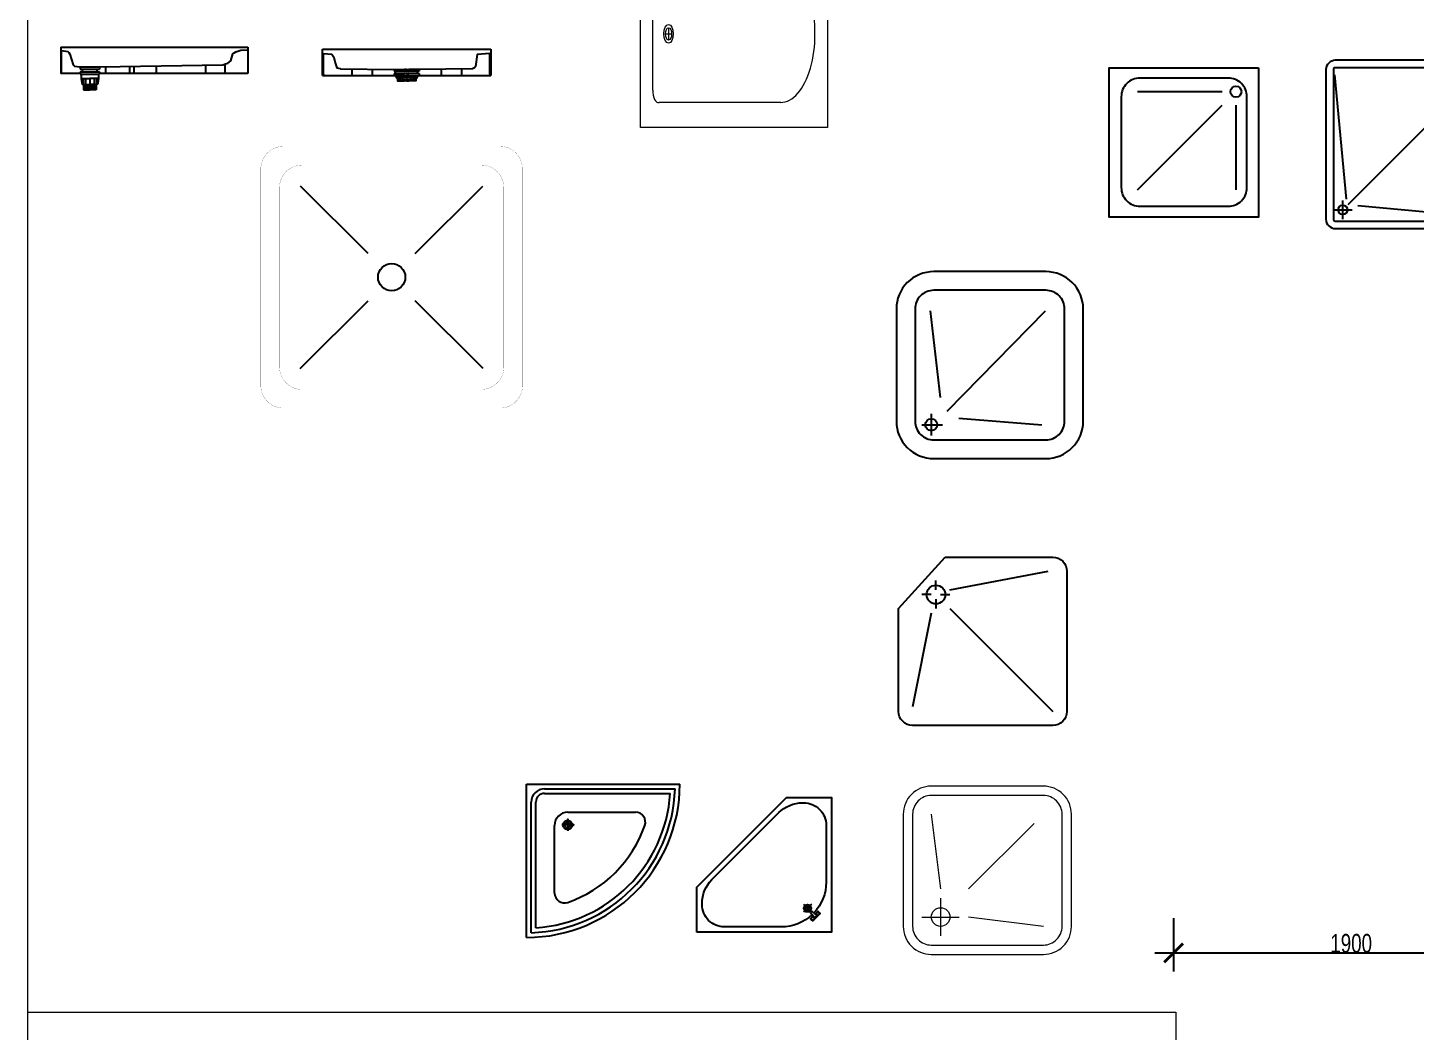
# Model space of a CAD drawing. Header units: inches. Extents: x 242965 to 445791, y 236206 to 423703.
# Drawn here: x 354598 to 362026, y 356805 to 362179 of the extents above; entities that cross this region are included whole.
import ezdxf

# ---------------------------------------------------------------- set-up
doc = ezdxf.new("R2010")
doc.units = ezdxf.units.IN
doc.header["$MEASUREMENT"] = 0
for name, color, linetype, lineweight in [('8', 253, 'Continuous', 20), ('9', 251, 'Continuous', 13), ('e', 96, 'Continuous', 5)]:
    doc.layers.add(name, color=color, linetype=linetype, lineweight=lineweight)
for name, color, linetype in [('A-Flor-Pfix', 140, 'Continuous'), ('DO', 4, 'Continuous'), ('MAN', 2, 'Continuous'), ('VD', 23, 'Continuous')]:
    doc.layers.add(name, color=color, linetype=linetype)
doc.styles.add('ATTR', font='romans.shx', dxfattribs={"width": 0.8, "height": 0.7})
doc.styles.add('DIM', font='hoatbif.shx', dxfattribs={"width": 0.75})
doc.dimstyles.new('100', dxfattribs={"dimscale": 0, "dimtxt": 100, "dimasz": 100, "dimexe": 100, "dimexo": 100, "dimgap": 1, "dimtad": 1, "dimzin": 12, "dimdsep": 46, "dimtxsty": 'DIM', "dimblk": 'ARCHTICK', "dimblk1": 'ARCHTICK', "dimblk2": 'OBLIQUE', "dimcen": 0, "dimdle": 100, "dimclrd": 4, "dimclre": 7, "dimclrt": 3, "dimaunit": 3, "dimadec": 0, "dimazin": 3, "dimtfac": 0.004, "dimtix": 1, "dimtmove": 2, "dimatfit": 3, "dimldrblk": 'ARCHTICK', "dimfxl": 1, "dimtolj": 1, "dimtzin": 13, "dimarcsym": 0})

# ---------------------------------------------------------------- blocks, each defined once
blk = doc.blocks.new('BT30601T')
for p, q in [((8, -15), (10, -15)), ((9, -14), (9, -16))]:
    blk.add_line(p, q)
blk.add_lwpolyline([(0, -30), (0, 0), (60, 0), (60, -30)], close=True)
for points in [[(6, -4), (45, -4)], [(4, -24), (4, -6)], [(45, -26), (6, -26)]]:
    blk.add_lwpolyline(points)
for radius in [1.5, 1]:
    blk.add_circle((9, -15), radius)
for centre, radius, start, end in [((5.75, -5.75), 1.768, 81.8699, 188.1301), ((45.012, -15), 11, 269.9408, 90.05919), ((5.75, -24.25), 1.768, 171.8699, 278.1301)]:
    blk.add_arc(centre, radius, start, end)
at = {"style": 'ATTR', "width": 0.8, "flags": 9}
blk.add_attdef('ESTCODE', (0, 0), '', height=0.7, dxfattribs=at)
blk = doc.blocks.new('A$C2469068A')
at = {"layer": 'MAN', "color": 35}
for points in [[(0, 0), (0, 1640)], [(0, 1640), (1640, 1640)], [(191, 1590), (1589, 1590)], [(191, 1540), (1537, 1540)], [(50, 51), (50, 1449)], [(100, 103), (100, 1449)], [(441, 1340), (1165, 1340)], [(300, 475), (300, 1199)], [(440, 1203), (506, 1203), (378, 1203)], [(440, 1203), (440, 1264), (440, 1141)]]:
    blk.add_lwpolyline(points, dxfattribs=at)
for radius in [50, 30]:
    blk.add_circle((440, 1203), radius, dxfattribs=at)
for centre, radius, start, end in [((0, 1640), 1640, 270, 0), ((0, 1640), 1590, 271.8021, 358.1979), ((191, 1449), 141, 90, 180), ((0, 1640), 1540, 273.7231, 356.2769), ((191, 1449), 91.4, 90, 180), ((441, 1199), 141, 90, 180), ((1165, 1233), 107, 340.8746, 90), ((0, 1640), 1340, 289.2335, 340.7665), ((407, 475), 107, 180, 289.1254)]:
    blk.add_arc(centre, radius, start, end, dxfattribs=at)
blk = doc.blocks.new('BUPSEN1')
at = {"layer": 'DO', "color": 0, "linetype": 'ByBlock'}
for p, q in [((-63.2, -286.8), (-243.8, -106.2)), ((63.2, -286.8), (243.8, -106.2)), ((-244.4, -594.4), (-63.3, -413.3)), ((244.4, -594.4), (63.3, -413.3))]:
    blk.add_line(p, q, dxfattribs=at)
at = {"layer": 'DO', "color": 0, "linetype": 'ByBlock', "const_width": 0.4}
for points in [[(-350, -640), (-350, -60, -0.414214), (-290, 0), (290, 0, -0.414214), (350, -60), (350, -640, -0.414214), (290, -700), (-290, -700, -0.414214)], [(-300, -590), (-300, -110, -0.414214), (-240, -50), (240, -50, -0.414214), (300, -110), (300, -590, -0.414214), (240, -650), (-240, -650, -0.414214)]]:
    blk.add_lwpolyline(points, format="xyb", close=True, dxfattribs=at)
at = {"layer": 'DO', "color": 0, "linetype": 'ByBlock'}
blk.add_circle((0, -350), 36.5, dxfattribs=at)
blk = doc.blocks.new('A$C6493760B')
at = {"layer": 'A-Flor-Pfix'}
for p, q in [((0, 227.7), (1000, 227.7)), ((0, 227.7), (0, 87.7)), ((1000, 227.7), (1000, 87.7)), ((103.7, 87.7), (0, 87.7)), ((103.7, 123), (103.7, 111.1)), ((103.7, 111.1), (206.3, 111.1)), ((103.7, 97.2), (103.7, 83.3)), ((103.7, 97.2), (206.3, 97.2)), ((103.7, 83.3), (206.3, 83.3)), ((115.2, 97.2), (115.2, 111.1)), ((194.8, 97.2), (194.8, 111.1)), ((206.3, 123), (206.3, 111.1)), ((206.3, 97.2), (206.3, 83.3)), ((1000, 87.7), (206.3, 87.7)), ((238.2, 123.5), (238.2, 87.7)), ((367.2, 125.9), (367.2, 87.7)), ((391, 126.3), (391, 87.7)), ((510.1, 128.4), (510.1, 87.7)), ((774, 133.2), (774, 87.7)), ((877.2, 137.7), (877.2, 87.7)), ((109.2, 61.5), (155, 61.5)), ((118.5, 29.7), (155, 29.7)), ((119.1, 61.5), (119.1, 29.7)), ((121.1, 0), (155, 0)), ((132.1, 61.5), (132.1, 29.7)), ((200.8, 61.5), (155, 61.5)), ((155, 61.5), (155, 29.7)), ((155, 61.5), (155, 29.7)), ((191.5, 29.7), (155, 29.7)), ((188.9, 0), (155, 0)), ((177.9, 61.5), (177.9, 29.7)), ((190.9, 61.5), (190.9, 29.7))]:
    blk.add_line(p, q, dxfattribs=at)
at = {"layer": 'A-Flor-Pfix', "color": 5}
blk.add_line((103.7, 123), (206.3, 123), dxfattribs=at)
for points in [[(4, 87.7), (4, 210.2), (37.8, 206.2), (43.7, 200.3), (47.7, 190.4), (65.5, 134.9), (73.5, 126.9), (103.7, 123)], [(206.3, 123), (867.3, 134.9), (881.2, 138.8), (893.1, 142.8), (908.9, 154.7), (920.9, 192.4), (926.8, 198.3), (936.7, 204.3), (962.5, 212.2), (1000, 213.6)]]:
    blk.add_lwpolyline(points, dxfattribs=at)
at = {"layer": 'A-Flor-Pfix'}
for points in [[(109.2, 83.3), (109.2, 61.5), (112.2, 37.3)], [(200.8, 83.3), (200.8, 61.5), (197.8, 37.3)], [(112.2, 37.3), (113.4, 32.5), (114.2, 30.7), (114.9, 30.4), (115.6, 30.1), (118.5, 29.7)], [(118.5, 29.7), (121.1, 29.7), (121.1, 0)], [(191.5, 29.7), (188.9, 29.7), (188.9, 0)], [(197.8, 37.3), (196.6, 32.5), (195.8, 30.7), (195.1, 30.4), (194.4, 30.1), (191.5, 29.7)]]:
    blk.add_lwpolyline(points, dxfattribs=at)
blk.add_solid([(121.1, 29.7), (188.9, 29.7), (121.1, 0), (188.9, 0)], dxfattribs=at)
blk = doc.blocks.new('A$C6B9E0F23')
at = {"layer": 'A-Flor-Pfix'}
for p, q in [((0, 169.5), (900, 169.5)), ((0, 29.5), (0, 169.5)), ((900, 169.5), (900, 29.5)), ((0, 29.5), (899.9, 29.5)), ((383.3, 61.3), (438.9, 61.3)), ((383.3, 61.3), (383.3, 51.6)), ((383.3, 51.6), (438.9, 51.6)), ((383.3, 40.6), (438.9, 40.6)), ((383.3, 40.6), (383.3, 29.5)), ((390.7, 29.5), (392.1, 20.1)), ((391.2, 40.6), (391.2, 51.6)), ((392.1, 20.1), (438.9, 20.1)), ((401.7, 20.1), (403.1, 9.6)), ((406.3, 20.1), (406.3, 9.3)), ((414.9, 20.1), (414.9, 8.6)), ((428.7, 20.1), (428.7, 8.2)), ((450, 61.3), (438.9, 61.3)), ((450, 51.6), (438.9, 51.6)), ((450, 40.6), (438.9, 40.6)), ((450, 20.1), (438.9, 20.1)), ((449.1, 20.1), (449.1, 8.2)), ((450, 61.3), (461.1, 61.3)), ((450, 51.6), (461.1, 51.6)), ((450, 40.6), (461.1, 40.6)), ((450, 20.1), (461.1, 20.1)), ((516.7, 61.3), (461.1, 61.3)), ((516.7, 51.6), (461.1, 51.6)), ((516.7, 40.6), (461.1, 40.6)), ((507.9, 20.1), (461.1, 20.1)), ((471.3, 20.1), (471.3, 8.2)), ((485.1, 20.1), (485.1, 8.6)), ((493.7, 20.1), (493.7, 9.3)), ((498.3, 20.1), (496.9, 9.6)), ((509.3, 29.5), (507.9, 20.1)), ((508.8, 40.6), (508.8, 51.6)), ((516.7, 61.3), (516.7, 51.6)), ((516.7, 40.6), (516.7, 29.5))]:
    blk.add_line(p, q, dxfattribs=at)
at = {"layer": 'A-Flor-Pfix', "color": 253}
for p, q in [((5, 35.8), (5, 29.5)), ((895, 35.8), (895, 29.5))]:
    blk.add_line(p, q, dxfattribs=at)
for points in [[(5, 35.8), (5, 145.9), (49.9, 142.5)], [(49.9, 142.5), (60.7, 127.2), (68.5, 96.2), (76.2, 70.3), (94.6, 65.7)], [(895, 35.8), (895, 145.9), (826.8, 140.7), (818.9, 77.7), (813.6, 69.9), (803.1, 64.6), (516.7, 61.3)], [(94.6, 65.7), (96.9, 64.6), (383.3, 61.3)], [(157.2, 63.9), (157.2, 29.5)], [(264.8, 62.6), (264.8, 30.5)], [(635.2, 62.6), (635.2, 30.5)], [(742.8, 63.9), (742.8, 29.5)]]:
    blk.add_lwpolyline(points, dxfattribs=at)
at = {"layer": 'A-Flor-Pfix'}
for points in [[(395.3, 20.1), (396.2, 15.1), (397.1, 12.8), (398.5, 11), (402.6, 9.6), (419.5, 8.2), (438.9, 8.2)], [(400.8, 10.2), (400.8, 1.4), (401.7, 0), (402.6, 0), (438.9, 0)], [(450, 8.2), (438.9, 8.2)], [(450, 0), (438.9, 0)], [(450, 8.2), (461.1, 8.2)], [(450, 0), (461.1, 0)], [(504.7, 20.1), (503.8, 15.1), (502.9, 12.8), (501.5, 11), (497.4, 9.6), (480.5, 8.2), (461.1, 8.2)], [(499.2, 10.2), (499.2, 1.4), (498.3, 0), (497.4, 0), (461.1, 0)]]:
    blk.add_lwpolyline(points, dxfattribs=at)
blk = doc.blocks.new('TD2')
at = {"layer": 'VD'}
for p, q in [((0, 0), (250, 275)), ((200, 100), (200, 150)), ((275, 100), (800, 200)), ((175, 75), (125, 75)), ((225, 75), (275, 75)), ((200, 50), (200, 0)), ((275, 0), (825, -550)), ((175, -25), (75, -525))]:
    blk.add_line(p, q, dxfattribs=at)
blk.add_lwpolyline([(250, 275), (825, 275, -0.414214), (900, 200), (900, -550, -0.414214), (825, -625), (75, -625, -0.414214), (0, -550), (0, 0, -0.414214)], format="xyb", dxfattribs=at)
blk.add_circle((200, 75), 50, dxfattribs=at)
blk = doc.blocks.new('A$C26801111')
for p, q in [((3, 15), (4, 7)), ((14, 14), (7, 7)), ((4, 6), (4, 2)), ((2, 4), (6, 4)), ((15, 3), (7, 4))]:
    blk.add_line(p, q)
for points in [[(3, 0), (15, 0, 0.414214), (18, 3), (18, 15, 0.414214), (15, 18), (3, 18, 0.414214), (0, 15), (0, 3, 0.414214)], [(3, 1), (15, 1, 0.414214), (17, 3), (17, 15, 0.414214), (15, 17), (3, 17, 0.414214), (1, 15), (1, 3, 0.414214)]]:
    blk.add_lwpolyline(points, format="xyb", close=True)
blk.add_circle((4, 4), 1)
blk = doc.blocks.new('A$C0B61104B')
at = {"layer": 'A-Flor-Pfix', "linetype": 'Continuous'}
for p, q in [((613.3, 149.1), (570.9, 106.7)), ((570.9, 149.1), (613.3, 106.7))]:
    blk.add_line(p, q, dxfattribs=at)
blk.add_lwpolyline([(0, 0), (0, 240), (480, 720), (720, 720), (720, 0)], close=True, dxfattribs=at)
for points in [[(28, 148), (28, 153.8, -0.198912), (80.7, 281.1), (438.9, 639.3, -0.198912), (566.2, 692), (572, 692, -0.414214), (692, 572), (692, 268, -0.192307), (626, 102.7)], [(617.3, 94, -0.192307), (452, 28), (148, 28, -0.414214), (28, 148)], [(640.4, 98.1), (637.7, 95.4, -0.385832), (635, 95.3), (615.3, 111.4, 0.270314), (608.6, 104.7), (624.7, 85, -0.385832), (624.6, 82.3), (621.9, 79.6)], [(640.4, 98.1), (637.7, 95.4, -0.385832), (635, 95.3), (615.3, 111.4, 0.270314), (608.6, 104.7), (624.7, 85, -0.385832), (624.6, 82.3), (621.9, 79.6)]]:
    blk.add_lwpolyline(points, format="xyb", dxfattribs=at)
for points in [[(633.3, 96.7), (648.1, 111.5), (653.8, 105.8), (659.4, 100.2), (639.6, 80.4), (619.8, 60.6), (614.2, 66.2), (608.5, 71.9), (623.3, 86.7)], [(633.3, 96.7), (648.1, 111.5), (653.8, 105.8), (659.4, 100.2), (639.6, 80.4), (619.8, 60.6), (614.2, 66.2), (608.5, 71.9), (623.3, 86.7)], [(625.5, 77.5), (628.4, 80.5)], [(625.5, 77.5), (628.4, 80.5)], [(627.6, 74), (646, 92.4)], [(627.6, 74), (646, 92.4)], [(642.5, 94.5), (639.5, 91.6)], [(642.5, 94.5), (639.5, 91.6)]]:
    blk.add_lwpolyline(points, dxfattribs=at)
for centre, radius in [((592.1, 127.9), 20), ((592.1, 127.9), 12), ((619.8, 71.9), 8), ((619.8, 71.9), 8), ((648.1, 100.2), 8), ((648.1, 100.2), 8)]:
    blk.add_circle(centre, radius, dxfattribs=at)
blk = doc.blocks.new('_ARCHTICK')
at = {"color": 0, "linetype": 'ByBlock', "const_width": 0.15}
blk.add_lwpolyline([(-0.5, -0.5), (0.5, 0.5)], dxfattribs=at)
blk = doc.blocks.new('*D546')
at = {"layer": '9', "color": 7, "lineweight": -2, "transparency": 16777216}
for p, q in [((360728.2, 357415.8), (360728.2, 357129.4)), ((362628.2, 357415.8), (362628.2, 357129.4))]:
    blk.add_line(p, q, dxfattribs=at)
at = {"layer": '9', "color": 4, "lineweight": -2, "transparency": 16777216}
blk.add_line((360628.2, 357229.4), (362728.2, 357229.4), dxfattribs=at)
at = {"layer": 'Defpoints', "color": 0, "transparency": 16777216}
for p in [(360728.2, 357515.8), (362628.2, 357515.8), (362628.2, 357229.4)]:
    blk.add_point(p, dxfattribs=at)
at = {"layer": '9', "color": 4, "lineweight": -2, "transparency": 16777216, "xscale": 100, "yscale": 100, "zscale": 100, "rotation": 180}
blk.add_blockref('_ARCHTICK', (360728.2, 357229.4), dxfattribs=at)
at = {"layer": '9', "color": 4, "lineweight": -2, "transparency": 16777216, "xscale": 100, "yscale": 100, "zscale": 100}
blk.add_blockref('_ARCHTICK', (362628.2, 357229.4), dxfattribs=at)
at = {"layer": '9', "color": 3, "transparency": 16777216, "insert": (361678.2, 357280.4), "char_height": 100, "attachment_point": 5, "style": 'DIM'}
blk.add_mtext('\\A1;1900', dxfattribs=at)
blk = doc.blocks.new('_Oblique')
at = {"color": 0, "linetype": 'ByBlock', "lineweight": -2}
blk.add_line((-0.5, -0.5), (0.5, 0.5), dxfattribs=at)
blk = doc.blocks.new('TAM-D')
at = {"layer": 'VD', "ltscale": 20}
for p, q in [((235.7, 324.5), (183.6, 788.2)), ((272.2, 251.6), (799, 788.2)), ((187.2, 238.3), (187.2, 122.7)), ((136.1, 179.2), (247.7, 179.2)), ((334.8, 215.1), (778.1, 178.7)), ((334.8, 215.1), (778.1, 178.7))]:
    blk.add_line(p, q, dxfattribs=at)
at = {"layer": 'VD'}
for points in [[(200.1, -1.5), (800.1, -1.5, 0.414214), (1000.1, 198.5), (1000.1, 798.5, 0.414214), (800.1, 998.5), (200.1, 998.5, 0.414214), (0.1, 798.5), (0.1, 198.5, 0.414214)], [(200.1, 98.5), (800.1, 98.5, 0.414214), (900.1, 198.5), (900.1, 798.5, 0.414214), (800.1, 898.5), (200.1, 898.5, 0.414214), (100.1, 798.5), (100.1, 198.5, 0.414214)]]:
    blk.add_lwpolyline(points, format="xyb", close=True, dxfattribs=at)
at = {"layer": 'VD', "ltscale": 20}
blk.add_circle((186.9, 179.5), 32, dxfattribs=at)
blk = doc.blocks.new('A$C2CDF6E18')
at = {"layer": 'A-Flor-Pfix'}
for p, q in [((153.2, 672), (606.2, 672)), ((153.2, 146.4), (606.2, 599)), ((679.2, 599), (679.2, 146.4))]:
    blk.add_line(p, q, dxfattribs=at)
blk.add_lwpolyline([(800, 800), (800, 0), (0, 0), (0, 800)], close=True, dxfattribs=at)
blk.add_lwpolyline([(65.5, 645), (65.5, 158.8, 0.414214), (165.5, 58.8), (637.7, 58.8, 0.414214), (737.7, 158.8), (737.7, 645, 0.414214), (637.7, 745), (165.5, 745, 0.414214)], format="xyb", close=True, dxfattribs=at)
blk.add_circle((679.2, 672), 29.2, dxfattribs=at)
blk = doc.blocks.new('A$C372B6712')
at = {"layer": 'A-Flor-Pfix'}
for p, q in [((110.4, 157), (47.8, 823)), ((118.1, 128.1), (817.3, 827.3)), ((90, 50), (90, 150)), ((40, 100), (140, 100)), ((170.9, 123.2), (836.9, 60.6))]:
    blk.add_line(p, q, dxfattribs=at)
for points in [[(50, 0), (850, 0, 0.414214), (900, 50), (900, 850, 0.414214), (850, 900), (50, 900, 0.414214), (0, 850), (0, 50, 0.414214)], [(50, 40), (850, 40, 0.414214), (860, 50), (860, 850, 0.414214), (850, 860), (50, 860, 0.414214), (40, 850), (40, 50, 0.414214)]]:
    blk.add_lwpolyline(points, format="xyb", close=True, dxfattribs=at)
blk.add_circle((90, 100), 25, dxfattribs=at)

msp = doc.modelspace()

# ---------------------------------------------------------------- linework, layer by layer
at = {"layer": '8'}
msp.add_lwpolyline([(354598.04, 356912.507), (360740.892, 356912.507), (360740.892, 353569.577), (354598.04, 353569.577)], close=True, dxfattribs=at)
at = {"layer": 'e', "linetype": 'Continuous'}
msp.add_line((354598.04, 336420.808), (354598.04, 372060.808), dxfattribs=at)

# ---------------------------------------------------------------- block references
at = {"layer": '9'}
for name, p, xscale, yscale, zscale in [('BT30601T', (357876.134, 362645.675), 16.66666666639503, 33.33333333284827, 16.66666666639503), ('BUPSEN1', (356544.884, 361544.101), 2, 2, 2), ('A$C2469068A', (357266.477, 357312.298), 0.5, 0.5, 0.5), ('A$C26801111', (359281.784, 357221.495), 50, 50, 50)]:
    msp.add_blockref(name, p, dxfattribs=dict(at, xscale=xscale, yscale=yscale, zscale=zscale))
for name, p in [('A$C6493760B', (354774.916, 361846.243)), ('A$C6B9E0F23', (356174.988, 361894.19)), ('A$C372B6712', (361543.26, 361104.606)), ('A$C2CDF6E18', (360382.58, 361164.815)), ('TAM-D', (359244.74, 359875.576)), ('TD2', (359256.784, 359071.495)), ('A$C0B61104B', (358177.413, 357340.541))]:
    msp.add_blockref(name, p, dxfattribs=at)

# ---------------------------------------------------------------- dimensions: what is measured, and where the dimension line sits
dim = msp.add_linear_dim(base=(362628.223, 357229.398), p1=(360728.223, 357515.77), p2=(362628.223, 357515.77), dimstyle='100', override={"dimscale": 1}, dxfattribs=at)
dim.commit()
dim.dimension.update_dxf_attribs({"geometry": '*D546', "text_midpoint": (361678.223, 357280.398)})

doc.saveas('drawing.dxf')
